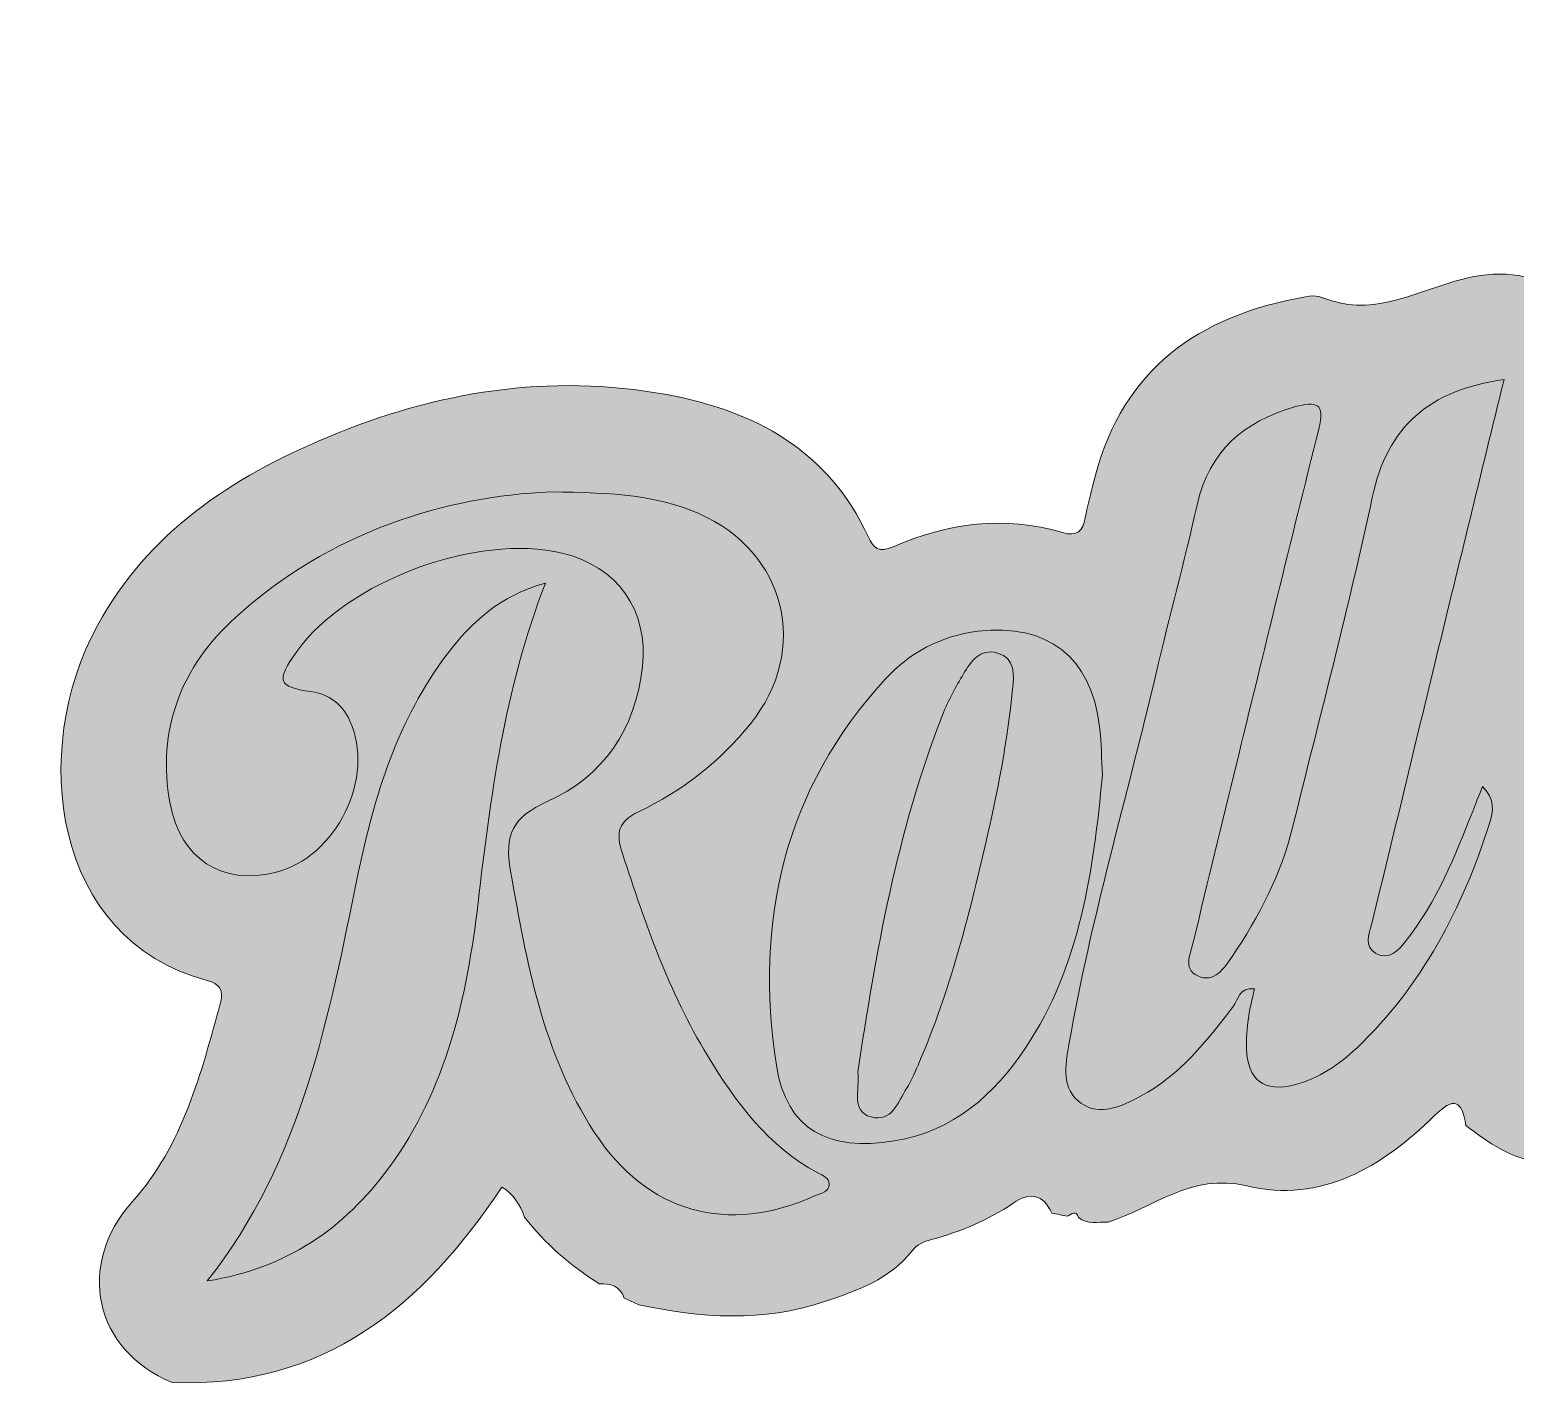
# Model space of a CAD drawing. Extents: x 428 to 1621, y -1245 to -732.
# Drawn here: x 428 to 989, y -1245 to -732 of the extents above; entities that cross this region are included whole.
import ezdxf

# ---------------------------------------------------------------- set-up
doc = ezdxf.new("R2010")
doc.units = 0
doc.header["$MEASUREMENT"] = 0
doc.layers.add('katman 1', color=7, linetype='Continuous')

# ---------------------------------------------------------------- blocks, each defined once
blk = doc.blocks.new('block 2')
at = {"layer": 'katman 1', "true_color": 0x070707}
h = blk.add_hatch(color=18, dxfattribs=at)
h.dxf.hatch_style = 2
edge = h.paths.add_edge_path()
edge.add_spline(control_points=[(1097.18, -1216.29), (1070.01, -1204.18), (1062.63, -1188.85), (1069.14, -1158.05), (1072.03, -1155.36), (1072.94, -1150.72), (1069.32, -1150.08), (1062.24, -1148.83), (1055.1, -1141.89), (1048.02, -1146.88), (1033.21, -1157.3), (1016.7, -1159.71), (999.36, -1159.73), (988.05, -1158.46), (979.1, -1152.37), (970.46, -1145.65), (969.01, -1136.03), (966.03, -1134.72), (958.53, -1142.09), (938.99, -1161.32), (916.04, -1175.21), (887.74, -1168.51), (866.68, -1163.53), (852.55, -1176.82), (835.39, -1182.19), (831.59, -1182.02), (827.58, -1183.19), (824.18, -1180.47), (823.21, -1177.39), (821.56, -1179.27), (820.07, -1179.93), (818.09, -1179.56), (816.11, -1179.18), (814.14, -1178.81), (810.79, -1171.63), (806, -1170.7), (799.52, -1175.08), (790.07, -1181.44), (779.66, -1185.84), (768.69, -1188.8), (765.78, -1189.59), (763.4, -1190.49), (761.4, -1193.04), (752.98, -1203.8), (740.79, -1208.04), (728.36, -1212.22), (704.99, -1220.08), (681.66, -1218.46), (658.17, -1213.39), (656.33, -1212.55), (654.49, -1211.71), (652.66, -1210.88), (651.1, -1206.34), (647.5, -1205.34), (643.24, -1205.47), (632.41, -1198.68), (622.95, -1190.36), (614.99, -1180.36), (613.44, -1175.61), (610.84, -1171.68), (606.51, -1168.94), (576.71, -1213.89), (539.22, -1244.98), (482.04, -1242.82), (452.46, -1230.73), (445.59, -1198.27), (466.94, -1174.49), (486.1, -1153.14), (492.88, -1125.96), (500.28, -1099.22), (501.51, -1094.79), (499.82, -1092.06), (495.23, -1090.86), (436.32, -1075.44), (428.19, -1003.67), (453.65, -956.99), (473.02, -921.46), (504.53, -900.82), (540.49, -885.72), (581.68, -868.41), (624.44, -861.4), (668.76, -869.57), (702.06, -875.71), (729.79, -890.67), (744.78, -923.15), (746.82, -927.56), (748.84, -929.43), (754.25, -927.05), (774.85, -917.99), (796.22, -915.17), (818.18, -921.68), (823.76, -923.33), (825.87, -921.15), (826.79, -916.06), (827.53, -911.94), (828.74, -907.89), (829.68, -903.8), (839.12, -862.91), (866.24, -841.16), (906.15, -833.34), (909.41, -832.7), (913.34, -831.65), (916.1, -832.81), (934.18, -840.44), (949.95, -831.51), (966.38, -826.71), (979.26, -822.95), (992.08, -822.59), (1004.25, -829.49), (1032.4, -851.06), (1023.11, -878.47), (1016.68, -906.38), (1022.53, -902.01), (1028.38, -897.65), (1034.23, -893.28), (1053.55, -884.64), (1072.84, -876.12), (1094.58, -885.37), (1098.46, -887.01), (1101.72, -883.89), (1105.18, -882.52), (1122.9, -875.5), (1140.66, -868.91), (1159.94, -877.2), (1161.64, -877.93), (1164.43, -878.04), (1165.88, -877.12), (1187.23, -863.65), (1210.5, -861.01), (1234.78, -865.03), (1246.62, -866.98), (1247.19, -862), (1245.52, -852.17), (1240.66, -823.64), (1248.28, -809.24), (1271.89, -799.49), (1273.63, -800.44), (1274.9, -799.97), (1275.72, -798.2), (1281.32, -798.2), (1286.91, -798.2), (1292.49, -798.2), (1297.8, -800.51), (1303.12, -802.83), (1308.44, -805.15), (1308.95, -805.55), (1309.45, -805.96), (1309.93, -806.36), (1314.06, -811.69), (1318.2, -817.03), (1322.98, -823.2), (1325.1, -816.61), (1328.37, -811.88), (1328.22, -806.03), (1334.41, -789.01), (1342.59, -772.96), (1352.16, -757.63), (1363.45, -739.54), (1380.81, -731.69), (1398.97, -736.29), (1417.44, -740.95), (1431.25, -758.53), (1431.37, -779.32), (1431.45, -792.68), (1429.96, -806.07), (1428.8, -819.41), (1428.4, -823.99), (1429.03, -828.34), (1432.74, -830.58), (1436.77, -833.01), (1439.46, -828.48), (1442.3, -826.44), (1458.63, -814.66), (1474.54, -802.28), (1491.11, -790.86), (1518.33, -772.1), (1548.96, -783.95), (1557.62, -816.13), (1556.84, -827.87), (1555.93, -840.02), (1546.8, -848.52), (1529.53, -864.59), (1527.15, -888.3), (1513.23, -907.08), (1518.95, -907.6), (1522.64, -909.18), (1525.87, -906.07), (1541.46, -906.95), (1557.06, -907.84), (1572.64, -908.72), (1574.66, -910.73), (1576.88, -911.08), (1579.33, -909.51), (1581.3, -910.09), (1583.26, -910.68), (1585.21, -911.25), (1590.49, -916.56), (1598.2, -918.35), (1603.1, -924.52), (1620.73, -946.74), (1612.96, -977.29), (1585.96, -987.39), (1565.58, -995.01), (1544.88, -1001.75), (1524.71, -1010.02), (1516.05, -1013.58), (1510.74, -1015.92), (1521.61, -1023.58), (1533.81, -1032.18), (1545.58, -1041.38), (1557.54, -1050.33), (1559.32, -1052.96), (1561.1, -1055.59), (1562.87, -1058.21), (1562.74, -1059), (1562.27, -1059.96), (1562.54, -1060.6), (1569.68, -1077.02), (1567, -1091.99), (1554.76, -1104.67), (1541.9, -1117.99), (1526.19, -1118.75), (1509.29, -1113.29), (1496.33, -1109.11), (1483.09, -1105.78), (1468.91, -1104.32), (1468.91, -1106.84), (1468.73, -1108.49), (1468.94, -1110.09), (1473.52, -1144.77), (1460.78, -1160.98), (1425.89, -1164.8), (1412.25, -1163.53), (1403.07, -1155.82), (1395.52, -1144.92), (1388.55, -1134.85), (1382.78, -1125.43), (1365.83, -1128.36), (1354.03, -1130.41), (1341.27, -1129.45), (1328.62, -1131.56), (1302.15, -1135.96), (1281.91, -1117.72), (1276.19, -1087.65), (1279.76, -1080.6), (1279.74, -1072.35), (1283.9, -1065.39), (1285.41, -1062.87), (1290.87, -1059.12), (1285.47, -1056.45), (1281.13, -1054.31), (1279.7, -1059.85), (1277.95, -1063.03), (1277.14, -1064.49), (1276.54, -1066.07), (1275.72, -1067.53), (1259.19, -1097.11), (1238.85, -1122.84), (1204.87, -1133.36), (1197, -1135.8), (1193.44, -1139.38), (1191.71, -1147.32), (1185.56, -1175.57), (1167.83, -1194.44), (1142.17, -1206.88), (1127.83, -1213.84), (1112.51, -1214.74), (1097.18, -1216.29)], knot_values=[0, 0, 0, 0, 1, 1, 1, 2, 2, 2, 3, 3, 3, 4, 4, 4, 5, 5, 5, 6, 6, 6, 7, 7, 7, 8, 8, 8, 9, 9, 9, 10, 10, 10, 11, 11, 11, 12, 12, 12, 13, 13, 13, 14, 14, 14, 15, 15, 15, 16, 16, 16, 17, 17, 17, 18, 18, 18, 19, 19, 19, 20, 20, 20, 21, 21, 21, 22, 22, 22, 23, 23, 23, 24, 24, 24, 25, 25, 25, 26, 26, 26, 27, 27, 27, 28, 28, 28, 29, 29, 29, 30, 30, 30, 31, 31, 31, 32, 32, 32, 33, 33, 33, 34, 34, 34, 35, 35, 35, 36, 36, 36, 37, 37, 37, 38, 38, 38, 39, 39, 39, 40, 40, 40, 41, 41, 41, 42, 42, 42, 43, 43, 43, 44, 44, 44, 45, 45, 45, 46, 46, 46, 47, 47, 47, 48, 48, 48, 49, 49, 49, 50, 50, 50, 51, 51, 51, 52, 52, 52, 53, 53, 53, 54, 54, 54, 55, 55, 55, 56, 56, 56, 57, 57, 57, 58, 58, 58, 59, 59, 59, 60, 60, 60, 61, 61, 61, 62, 62, 62, 63, 63, 63, 64, 64, 64, 65, 65, 65, 66, 66, 66, 67, 67, 67, 68, 68, 68, 69, 69, 69, 70, 70, 70, 71, 71, 71, 72, 72, 72, 73, 73, 73, 74, 74, 74, 75, 75, 75, 76, 76, 76, 77, 77, 77, 78, 78, 78, 79, 79, 79, 80, 80, 80, 81, 81, 81, 82, 82, 82, 83, 83, 83, 84, 84, 84, 85, 85, 85, 86, 86, 86, 87, 87, 87, 88, 88, 88, 89, 89, 89, 89], degree=3, periodic=1)
edge = h.paths.add_edge_path()
edge.add_spline(control_points=[(1263.16, -972.81), (1284.75, -982.82), (1305.47, -994.8), (1328.68, -1001.18), (1333.13, -1002.4), (1338.37, -1003.09), (1343.38, -1009.55), (1321.93, -1007.37), (1302.67, -1007), (1284.3, -1014.78), (1303.51, -1017), (1320.81, -1030.04), (1342.26, -1021.19), (1336.77, -1033.25), (1343.14, -1044.49), (1334.88, -1054.27), (1327.99, -1062.44), (1324.17, -1073.2), (1318.92, -1082.77), (1317.39, -1085.56), (1316.17, -1088.28), (1319.78, -1090.24), (1323.94, -1092.5), (1324.8, -1088.65), (1326.07, -1086.3), (1328.65, -1081.49), (1330.88, -1076.5), (1333.32, -1071.62), (1340.49, -1057.27), (1347.69, -1042.95), (1355.71, -1026.94), (1359.01, -1048.15), (1364.67, -1066.24), (1365.17, -1087.51), (1377.04, -1078.06), (1375.69, -1065.92), (1380.3, -1055.39), (1389.37, -1083.59), (1413.09, -1100.05), (1430.45, -1124.67), (1431.15, -1090.55), (1417.33, -1065.26), (1398.34, -1041.94), (1396.57, -1039.78), (1389.73, -1041.01), (1393.77, -1034.51), (1397.95, -1027.78), (1401.1, -1033.56), (1403.87, -1035.02), (1422.38, -1044.77), (1439.94, -1056.47), (1460.77, -1061.27), (1480.71, -1065.87), (1500.58, -1070.74), (1520.47, -1075.5), (1520.99, -1074.37), (1521.5, -1073.24), (1522.02, -1072.11), (1510.62, -1064.8), (1499.92, -1056.66), (1490.02, -1047.55), (1479.77, -1038.11), (1468.29, -1030.34), (1455.58, -1024.53), (1442.86, -1018.73), (1429.58, -1015.34), (1415.55, -1014.51), (1402.4, -1013.73), (1389.3, -1012.19), (1376.17, -1010.99), (1376.25, -1009.89), (1376.33, -1008.8), (1376.4, -1007.7), (1392.91, -1005.12), (1409.44, -1002.67), (1425.92, -999.93), (1442.5, -997.18), (1458.82, -993.24), (1474.59, -987.38), (1490.33, -981.53), (1506.18, -975.91), (1521.56, -969.21), (1536.27, -962.8), (1553.04, -960.47), (1568.17, -947.74), (1541.52, -946.03), (1518.04, -945.79), (1494.64, -947.51), (1471.27, -949.23), (1448.35, -954.02), (1426.02, -962.26), (1425.24, -956.52), (1428.74, -954.77), (1431.04, -952.73), (1442.69, -942.42), (1450.53, -929.02), (1460.43, -917.33), (1484, -889.48), (1491.53, -852.3), (1514.82, -823.81), (1502.45, -831.22), (1490.92, -839.69), (1479.44, -848.23), (1444.87, -873.98), (1411.58, -900.31), (1394.13, -942.32), (1389.1, -954.41), (1382.08, -966.52), (1375.76, -978.5), (1374.19, -981.49), (1372.94, -985.77), (1368.99, -983.92), (1366.01, -982.53), (1367.67, -978.92), (1369.29, -976.22), (1373.4, -969.35), (1374.92, -961.57), (1376.48, -953.87), (1381.3, -930.04), (1390.03, -907.03), (1390.48, -882.29), (1391.09, -848.67), (1386.12, -815.23), (1387.55, -781.59), (1387.57, -781.07), (1386.66, -780.51), (1385.69, -779.39), (1348.95, -837.84), (1343.61, -901.49), (1353.1, -967.83), (1332.97, -914.11), (1299.17, -850.6), (1282.88, -839.34), (1295.35, -894.62), (1297.42, -952.29), (1344.88, -992.53), (1339.82, -992.49), (1337.44, -990.8), (1335.13, -988.09), (1320.91, -971.38), (1305.01, -958.16), (1280.66, -961.73), (1275.18, -962.54), (1268.78, -963.38), (1263.8, -958.83), (1263.92, -945.31), (1262.95, -931.95), (1257.08, -919.5), (1250.13, -904.73), (1238.5, -901.05), (1223.87, -908.24), (1219.57, -910.36), (1216.73, -915.39), (1210.48, -915.01), (1210.83, -911.2), (1211.15, -907.67), (1211.48, -904.05), (1187.21, -905.35), (1168.94, -920.43), (1163.36, -943.35), (1158.11, -964.91), (1152.99, -986.5), (1147.75, -1008.05), (1143.81, -1024.22), (1135.7, -1038.46), (1126.53, -1052.08), (1123.35, -1056.8), (1118.96, -1063), (1112.45, -1059.48), (1107.28, -1056.68), (1110.33, -1050.54), (1111.5, -1045.7), (1121.39, -1004.53), (1130.93, -963.27), (1141.28, -922.22), (1143.46, -913.55), (1141.01, -912.65), (1133.88, -914.52), (1114.66, -919.57), (1100.81, -930.17), (1095.84, -950.42), (1089.75, -975.27), (1083.61, -1000.11), (1077.13, -1024.86), (1073.6, -1038.32), (1068.66, -1051.22), (1058.03, -1061.07), (1054.82, -1064.04), (1051.01, -1067.21), (1046.97, -1065.41), (1041.58, -1063), (1045.18, -1058.2), (1046.07, -1054.46), (1055.99, -1012.9), (1065.88, -971.33), (1076.05, -929.84), (1077.67, -923.2), (1077.4, -920.32), (1069.38, -922.35), (1047.98, -927.75), (1033.72, -939.67), (1029.02, -962.22), (1024.92, -981.92), (1019.6, -1001.37), (1014.87, -1020.94), (1008.95, -1045.41), (1002.75, -1069.81), (997.39, -1094.4), (995.58, -1102.74), (993.41, -1112.61), (1003.09, -1118.16), (1012.11, -1123.32), (1020.12, -1118.69), (1027.46, -1113.27), (1036.33, -1106.73), (1043.34, -1098.4), (1049.78, -1089.56), (1054.28, -1083.4), (1058.68, -1077.17), (1063.13, -1070.97), (1064.45, -1077.66), (1063.87, -1083.45), (1063.23, -1089.23), (1062.42, -1096.65), (1063.15, -1103.98), (1069.42, -1108.7), (1075.99, -1113.65), (1083.21, -1110.82), (1089.68, -1107.69), (1100.9, -1102.24), (1108.84, -1092.9), (1117.01, -1083.82), (1120.98, -1079.4), (1123.03, -1073.05), (1132.32, -1068.76), (1123.3, -1106.15), (1114.93, -1140.82), (1106.46, -1175.92), (1133.43, -1172.84), (1148.5, -1160.05), (1154.62, -1135.9), (1157.3, -1125.33), (1160.34, -1114.81), (1162.2, -1104.1), (1163.57, -1096.15), (1165.36, -1093.08), (1173.87, -1097.6), (1178.45, -1100.03), (1184.54, -1098.7), (1189.95, -1097.31), (1209.12, -1092.4), (1221.93, -1079.29), (1232.48, -1063.76), (1251.12, -1036.36), (1259.13, -1005.21), (1263.16, -972.81)], knot_values=[0, 0, 0, 0, 1, 1, 1, 2, 2, 2, 3, 3, 3, 4, 4, 4, 5, 5, 5, 6, 6, 6, 7, 7, 7, 8, 8, 8, 9, 9, 9, 10, 10, 10, 11, 11, 11, 12, 12, 12, 13, 13, 13, 14, 14, 14, 15, 15, 15, 16, 16, 16, 17, 17, 17, 18, 18, 18, 19, 19, 19, 20, 20, 20, 21, 21, 21, 22, 22, 22, 23, 23, 23, 24, 24, 24, 25, 25, 25, 26, 26, 26, 27, 27, 27, 28, 28, 28, 29, 29, 29, 30, 30, 30, 31, 31, 31, 32, 32, 32, 33, 33, 33, 34, 34, 34, 35, 35, 35, 36, 36, 36, 37, 37, 37, 38, 38, 38, 39, 39, 39, 40, 40, 40, 41, 41, 41, 42, 42, 42, 43, 43, 43, 44, 44, 44, 45, 45, 45, 46, 46, 46, 47, 47, 47, 48, 48, 48, 49, 49, 49, 50, 50, 50, 51, 51, 51, 52, 52, 52, 53, 53, 53, 54, 54, 54, 55, 55, 55, 56, 56, 56, 57, 57, 57, 58, 58, 58, 59, 59, 59, 60, 60, 60, 61, 61, 61, 62, 62, 62, 63, 63, 63, 64, 64, 64, 65, 65, 65, 66, 66, 66, 67, 67, 67, 68, 68, 68, 69, 69, 69, 70, 70, 70, 71, 71, 71, 72, 72, 72, 73, 73, 73, 74, 74, 74, 75, 75, 75, 76, 76, 76, 77, 77, 77, 78, 78, 78, 79, 79, 79, 80, 80, 80, 81, 81, 81, 82, 82, 82, 83, 83, 83, 84, 84, 84, 85, 85, 85, 85], degree=3, periodic=1)
edge = h.paths.add_edge_path()
edge.add_spline(control_points=[(984.91, -863.81), (956.6, -867.99), (940.87, -881.5), (935.15, -908.4), (926.25, -950.2), (915.25, -991.54), (905.07, -1033.06), (900.71, -1050.81), (892.34, -1066.77), (882.29, -1081.82), (879.41, -1086.14), (875.43, -1092.1), (869.26, -1089.19), (863.31, -1086.39), (866.71, -1080.19), (867.79, -1075.6), (872.94, -1053.54), (878.38, -1031.56), (883.76, -1009.56), (894.11, -967.23), (904.33, -924.86), (914.98, -882.6), (917.45, -872.8), (914, -871.87), (905.83, -874.22), (886.55, -879.76), (873.5, -890.92), (868.98, -911.33), (864.27, -932.58), (858.49, -953.6), (853.52, -974.81), (842.55, -1021.57), (828.89, -1067.69), (820.6, -1115.08), (819.19, -1123.09), (817.61, -1131.92), (825.11, -1137.2), (832.45, -1142.38), (840.45, -1138.49), (847.63, -1134.64), (862.49, -1126.66), (872.69, -1113.89), (882.57, -1100.74), (884.52, -1098.14), (884.89, -1093.4), (890.63, -1094.03), (889.82, -1097.96), (888.85, -1101.57), (888.36, -1105.24), (887.87, -1108.97), (887.57, -1112.78), (887.68, -1116.54), (888.03, -1128.49), (894.35, -1133.3), (905.77, -1130.32), (914.95, -1127.92), (922.66, -1122.74), (929.39, -1116.31), (954.03, -1092.81), (969.22, -1063.65), (979.42, -1031.6), (980.87, -1027.03), (981.69, -1022.32), (976.75, -1017.6), (975.29, -1021.36), (974.26, -1024.05), (973.19, -1026.72), (966.35, -1043.86), (959.63, -1061.11), (948, -1075.75), (945.25, -1079.21), (941.61, -1083.59), (936.47, -1080.69), (931.93, -1078.12), (933.91, -1073.63), (934.95, -1069.4), (943.29, -1035.61), (951.35, -1001.75), (959.56, -967.92), (967.83, -933.8), (976.17, -899.68), (984.91, -863.81)], knot_values=[0, 0, 0, 0, 1, 1, 1, 2, 2, 2, 3, 3, 3, 4, 4, 4, 5, 5, 5, 6, 6, 6, 7, 7, 7, 8, 8, 8, 9, 9, 9, 10, 10, 10, 11, 11, 11, 12, 12, 12, 13, 13, 13, 14, 14, 14, 15, 15, 15, 16, 16, 16, 17, 17, 17, 18, 18, 18, 19, 19, 19, 20, 20, 20, 21, 21, 21, 22, 22, 22, 23, 23, 23, 24, 24, 24, 25, 25, 25, 26, 26, 26, 27, 27, 27, 27], degree=3, periodic=1)
edge = h.paths.add_edge_path()
edge.add_spline(control_points=[(624.88, -906.32), (585.22, -907.95), (541.69, -921.3), (505.9, -953.73), (485.46, -972.25), (476.03, -996.16), (481.2, -1024.13), (485.07, -1045.08), (500.92, -1055.07), (520.89, -1050.13), (544.06, -1044.41), (558.95, -1014.09), (548.94, -992.51), (546.18, -986.56), (541.29, -982.75), (534.41, -981.76), (521.84, -979.95), (521.09, -977.68), (529.03, -966.6), (548.1, -940), (597.24, -921.79), (629.3, -929.45), (650.09, -934.42), (661.91, -951.09), (659.59, -972.31), (657.01, -995.92), (644.82, -1013.83), (623.65, -1023.33), (610.4, -1029.27), (607.36, -1035.84), (609.79, -1049.61), (615.86, -1084.02), (621.86, -1118.38), (641.39, -1148.21), (661.48, -1178.89), (691.65, -1187.11), (724.83, -1172.2), (727.04, -1171.21), (730.18, -1170.95), (730.07, -1167.74), (729.99, -1165.51), (727.72, -1164.61), (725.81, -1163.6), (706.89, -1153.52), (694.89, -1136.93), (684.1, -1119.2), (669.59, -1095.36), (660.55, -1069.3), (652.01, -1042.92), (649.42, -1034.89), (650.41, -1030.89), (658.12, -1027.18), (674.54, -1019.25), (688.88, -1008.26), (700.34, -993.96), (722.9, -965.79), (713.9, -929.02), (680.92, -914.54), (665.63, -907.83), (649.31, -906.49), (624.88, -906.32)], knot_values=[0, 0, 0, 0, 1, 1, 1, 2, 2, 2, 3, 3, 3, 4, 4, 4, 5, 5, 5, 6, 6, 6, 7, 7, 7, 8, 8, 8, 9, 9, 9, 10, 10, 10, 11, 11, 11, 12, 12, 12, 13, 13, 13, 14, 14, 14, 15, 15, 15, 16, 16, 16, 17, 17, 17, 18, 18, 18, 19, 19, 19, 20, 20, 20, 20], degree=3, periodic=1)
edge = h.paths.add_edge_path()
edge.add_spline(control_points=[(833.23, -1013.3), (832.92, -1007.44), (832.95, -1001.12), (832.2, -994.89), (829.07, -968.66), (812.34, -955.82), (786.27, -958.98), (772.22, -960.67), (760.43, -967.05), (751.2, -977.11), (713.08, -1018.72), (701.71, -1068.61), (710.13, -1122.95), (713.92, -1147.39), (729.91, -1155.7), (754.66, -1151.54), (777.04, -1147.79), (792.4, -1134.19), (804.35, -1116.18), (824.92, -1085.19), (829.82, -1049.68), (833.23, -1013.3)], knot_values=[0, 0, 0, 0, 1, 1, 1, 2, 2, 2, 3, 3, 3, 4, 4, 4, 5, 5, 5, 6, 6, 6, 7, 7, 7, 7], degree=3, periodic=1)
edge = h.paths.add_edge_path()
edge.add_spline(control_points=[(622.92, -940.76), (605.74, -945.52), (594.88, -955.65), (585.84, -967.61), (567.19, -992.28), (558.29, -1021.15), (552.14, -1050.91), (541.05, -1104.55), (531.36, -1158.64), (495.26, -1204.41), (525.13, -1199.71), (547.01, -1184.58), (563.78, -1161.75), (585.63, -1131.99), (593.29, -1097.36), (597.5, -1061.5), (602.2, -1021.51), (607.29, -981.54), (622.92, -940.76)], knot_values=[0, 0, 0, 0, 1, 1, 1, 2, 2, 2, 3, 3, 3, 4, 4, 4, 5, 5, 5, 6, 6, 6, 6], degree=3, periodic=1)
at = {"layer": 'katman 1', "true_color": 0xfcfcfc}
h = blk.add_hatch(color=7, dxfattribs=at)
h.dxf.hatch_style = 2
edge = h.paths.add_edge_path()
edge.add_spline(control_points=[(984.91, -863.81), (976.17, -899.68), (967.83, -933.8), (959.56, -967.92), (951.35, -1001.75), (943.29, -1035.61), (934.95, -1069.4), (933.91, -1073.63), (931.93, -1078.12), (936.47, -1080.69), (941.61, -1083.59), (945.25, -1079.21), (948, -1075.75), (959.63, -1061.11), (966.35, -1043.86), (973.19, -1026.72), (974.26, -1024.05), (975.29, -1021.36), (976.75, -1017.6), (981.69, -1022.32), (980.87, -1027.03), (979.42, -1031.6), (969.22, -1063.65), (954.03, -1092.81), (929.39, -1116.31), (922.66, -1122.74), (914.95, -1127.92), (905.77, -1130.32), (894.35, -1133.3), (888.03, -1128.49), (887.68, -1116.54), (887.57, -1112.78), (887.87, -1108.97), (888.36, -1105.24), (888.85, -1101.57), (889.82, -1097.96), (890.63, -1094.03), (884.89, -1093.4), (884.52, -1098.14), (882.57, -1100.74), (872.69, -1113.89), (862.49, -1126.66), (847.63, -1134.64), (840.45, -1138.49), (832.45, -1142.38), (825.11, -1137.2), (817.61, -1131.92), (819.19, -1123.09), (820.6, -1115.08), (828.89, -1067.69), (842.55, -1021.57), (853.52, -974.81), (858.49, -953.6), (864.27, -932.58), (868.98, -911.33), (873.5, -890.92), (886.55, -879.76), (905.83, -874.22), (914, -871.87), (917.45, -872.8), (914.98, -882.6), (904.33, -924.86), (894.11, -967.23), (883.76, -1009.56), (878.38, -1031.56), (872.94, -1053.54), (867.79, -1075.6), (866.71, -1080.19), (863.31, -1086.39), (869.26, -1089.19), (875.43, -1092.1), (879.41, -1086.14), (882.29, -1081.82), (892.34, -1066.77), (900.71, -1050.81), (905.07, -1033.06), (915.25, -991.54), (926.25, -950.2), (935.15, -908.4), (940.87, -881.5), (956.6, -867.99), (984.91, -863.81)], knot_values=[0, 0, 0, 0, 1, 1, 1, 2, 2, 2, 3, 3, 3, 4, 4, 4, 5, 5, 5, 6, 6, 6, 7, 7, 7, 8, 8, 8, 9, 9, 9, 10, 10, 10, 11, 11, 11, 12, 12, 12, 13, 13, 13, 14, 14, 14, 15, 15, 15, 16, 16, 16, 17, 17, 17, 18, 18, 18, 19, 19, 19, 20, 20, 20, 21, 21, 21, 22, 22, 22, 23, 23, 23, 24, 24, 24, 25, 25, 25, 26, 26, 26, 27, 27, 27, 27], degree=3, periodic=1)
h = blk.add_hatch(color=7, dxfattribs=at)
h.dxf.hatch_style = 2
edge = h.paths.add_edge_path()
edge.add_spline(control_points=[(624.88, -906.32), (649.31, -906.49), (665.63, -907.83), (680.92, -914.54), (713.9, -929.02), (722.9, -965.79), (700.34, -993.96), (688.88, -1008.26), (674.54, -1019.25), (658.12, -1027.18), (650.41, -1030.89), (649.42, -1034.89), (652.01, -1042.92), (660.55, -1069.3), (669.59, -1095.36), (684.1, -1119.2), (694.89, -1136.93), (706.89, -1153.52), (725.81, -1163.6), (727.72, -1164.61), (729.99, -1165.51), (730.07, -1167.74), (730.18, -1170.95), (727.04, -1171.21), (724.83, -1172.2), (691.65, -1187.11), (661.48, -1178.89), (641.39, -1148.21), (621.86, -1118.38), (615.86, -1084.02), (609.79, -1049.61), (607.36, -1035.84), (610.4, -1029.27), (623.65, -1023.33), (644.82, -1013.83), (657.01, -995.92), (659.59, -972.31), (661.91, -951.09), (650.09, -934.42), (629.3, -929.45), (597.24, -921.79), (548.1, -940), (529.03, -966.6), (521.09, -977.68), (521.84, -979.95), (534.41, -981.76), (541.29, -982.75), (546.18, -986.56), (548.94, -992.51), (558.95, -1014.09), (544.06, -1044.41), (520.89, -1050.13), (500.92, -1055.07), (485.07, -1045.08), (481.2, -1024.13), (476.03, -996.16), (485.46, -972.25), (505.9, -953.73), (541.69, -921.3), (585.22, -907.95), (624.88, -906.32)], knot_values=[0, 0, 0, 0, 1, 1, 1, 2, 2, 2, 3, 3, 3, 4, 4, 4, 5, 5, 5, 6, 6, 6, 7, 7, 7, 8, 8, 8, 9, 9, 9, 10, 10, 10, 11, 11, 11, 12, 12, 12, 13, 13, 13, 14, 14, 14, 15, 15, 15, 16, 16, 16, 17, 17, 17, 18, 18, 18, 19, 19, 19, 20, 20, 20, 20], degree=3, periodic=1)
h = blk.add_hatch(color=7, dxfattribs=at)
h.dxf.hatch_style = 2
edge = h.paths.add_edge_path()
edge.add_spline(control_points=[(622.92, -940.76), (607.29, -981.54), (602.2, -1021.51), (597.5, -1061.5), (593.29, -1097.36), (585.63, -1131.99), (563.78, -1161.75), (547.01, -1184.58), (525.13, -1199.71), (495.26, -1204.41), (531.36, -1158.64), (541.05, -1104.55), (552.14, -1050.91), (558.29, -1021.15), (567.19, -992.28), (585.84, -967.61), (594.88, -955.65), (605.74, -945.52), (622.92, -940.76)], knot_values=[0, 0, 0, 0, 1, 1, 1, 2, 2, 2, 3, 3, 3, 4, 4, 4, 5, 5, 5, 6, 6, 6, 6], degree=3, periodic=1)
h = blk.add_hatch(color=7, dxfattribs=at)
h.dxf.hatch_style = 2
edge = h.paths.add_edge_path()
edge.add_spline(control_points=[(833.23, -1013.3), (829.82, -1049.68), (824.92, -1085.19), (804.35, -1116.18), (792.4, -1134.19), (777.04, -1147.79), (754.66, -1151.54), (729.91, -1155.7), (713.92, -1147.39), (710.13, -1122.95), (701.71, -1068.61), (713.08, -1018.72), (751.2, -977.11), (760.43, -967.05), (772.22, -960.67), (786.27, -958.98), (812.34, -955.82), (829.07, -968.66), (832.2, -994.89), (832.95, -1001.12), (832.92, -1007.44), (833.23, -1013.3)], knot_values=[0, 0, 0, 0, 1, 1, 1, 2, 2, 2, 3, 3, 3, 4, 4, 4, 5, 5, 5, 6, 6, 6, 7, 7, 7, 7], degree=3, periodic=1)
edge = h.paths.add_edge_path()
edge.add_spline(control_points=[(740.87, -1125.49), (741.64, -1132.7), (738.32, -1140.31), (745.91, -1142.45), (753.71, -1144.64), (756.08, -1136.84), (759.29, -1131.74), (761.29, -1128.58), (762.71, -1125.03), (764.19, -1121.57), (775.58, -1094.95), (782.8, -1067.05), (789.23, -1038.94), (793.62, -1019.77), (797.44, -1000.46), (799.32, -980.85), (799.83, -975.51), (800.56, -969.22), (793.61, -967.19), (786.99, -965.27), (783.63, -970.43), (780.81, -975.06), (777.77, -980.05), (774.98, -985.28), (772.85, -990.71), (755.65, -1034.65), (747.65, -1080.75), (740.87, -1125.49)], knot_values=[0, 0, 0, 0, 1, 1, 1, 2, 2, 2, 3, 3, 3, 4, 4, 4, 5, 5, 5, 6, 6, 6, 7, 7, 7, 8, 8, 8, 9, 9, 9, 9], degree=3, periodic=1)
at = {"layer": 'katman 1', "true_color": 0x070707}
h = blk.add_hatch(color=18, dxfattribs=at)
h.dxf.hatch_style = 2
edge = h.paths.add_edge_path()
edge.add_spline(control_points=[(740.87, -1125.49), (747.65, -1080.75), (755.65, -1034.65), (772.85, -990.71), (774.98, -985.28), (777.77, -980.05), (780.81, -975.06), (783.63, -970.43), (786.99, -965.27), (793.61, -967.19), (800.56, -969.22), (799.83, -975.51), (799.32, -980.85), (797.44, -1000.46), (793.62, -1019.77), (789.23, -1038.94), (782.8, -1067.05), (775.58, -1094.95), (764.19, -1121.57), (762.71, -1125.03), (761.29, -1128.58), (759.29, -1131.74), (756.08, -1136.84), (753.71, -1144.64), (745.91, -1142.45), (738.32, -1140.31), (741.64, -1132.7), (740.87, -1125.49)], knot_values=[0, 0, 0, 0, 1, 1, 1, 2, 2, 2, 3, 3, 3, 4, 4, 4, 5, 5, 5, 6, 6, 6, 7, 7, 7, 8, 8, 8, 9, 9, 9, 9], degree=3, periodic=1)
at = {"layer": 'katman 1', "lineweight": 0}
for points, knots in [([(1097.18, -1216.29), (1070.01, -1204.18), (1062.63, -1188.85), (1069.14, -1158.05), (1072.03, -1155.36), (1072.94, -1150.72), (1069.32, -1150.08), (1062.24, -1148.83), (1055.1, -1141.89), (1048.02, -1146.88), (1033.21, -1157.3), (1016.7, -1159.71), (999.36, -1159.73), (988.05, -1158.46), (979.1, -1152.37), (970.46, -1145.65), (969.01, -1136.03), (966.03, -1134.72), (958.53, -1142.09), (938.99, -1161.32), (916.04, -1175.21), (887.74, -1168.51), (866.68, -1163.53), (852.55, -1176.82), (835.39, -1182.19), (831.59, -1182.02), (827.58, -1183.19), (824.18, -1180.47), (823.21, -1177.39), (821.56, -1179.27), (820.07, -1179.93), (818.09, -1179.56), (816.11, -1179.18), (814.14, -1178.81), (810.79, -1171.63), (806, -1170.7), (799.52, -1175.08), (790.07, -1181.44), (779.66, -1185.84), (768.69, -1188.8), (765.78, -1189.59), (763.4, -1190.49), (761.4, -1193.04), (752.98, -1203.8), (740.79, -1208.04), (728.36, -1212.22), (704.99, -1220.08), (681.66, -1218.46), (658.17, -1213.39), (656.33, -1212.55), (654.49, -1211.71), (652.66, -1210.88), (651.1, -1206.34), (647.5, -1205.34), (643.24, -1205.47), (632.41, -1198.68), (622.95, -1190.36), (614.99, -1180.36), (613.44, -1175.61), (610.84, -1171.68), (606.51, -1168.94), (576.71, -1213.89), (539.22, -1244.98), (482.04, -1242.82), (452.46, -1230.73), (445.59, -1198.27), (466.94, -1174.49), (486.1, -1153.14), (492.88, -1125.96), (500.28, -1099.22), (501.51, -1094.79), (499.82, -1092.06), (495.23, -1090.86), (436.32, -1075.44), (428.19, -1003.67), (453.65, -956.99), (473.02, -921.46), (504.53, -900.82), (540.49, -885.72), (581.68, -868.41), (624.44, -861.4), (668.76, -869.57), (702.06, -875.71), (729.79, -890.67), (744.78, -923.15), (746.82, -927.56), (748.84, -929.43), (754.25, -927.05), (774.85, -917.99), (796.22, -915.17), (818.18, -921.68), (823.76, -923.33), (825.87, -921.15), (826.79, -916.06), (827.53, -911.94), (828.74, -907.89), (829.68, -903.8), (839.12, -862.91), (866.24, -841.16), (906.15, -833.34), (909.41, -832.7), (913.34, -831.65), (916.1, -832.81), (934.18, -840.44), (949.95, -831.51), (966.38, -826.71), (979.26, -822.95), (992.08, -822.59), (1004.25, -829.49), (1032.4, -851.06), (1023.11, -878.47), (1016.68, -906.38), (1022.53, -902.01), (1028.38, -897.65), (1034.23, -893.28), (1053.55, -884.64), (1072.84, -876.12), (1094.58, -885.37), (1098.46, -887.01), (1101.72, -883.89), (1105.18, -882.52), (1122.9, -875.5), (1140.66, -868.91), (1159.94, -877.2), (1161.64, -877.93), (1164.43, -878.04), (1165.88, -877.12), (1187.23, -863.65), (1210.5, -861.01), (1234.78, -865.03), (1246.62, -866.98), (1247.19, -862), (1245.52, -852.17), (1240.66, -823.64), (1248.28, -809.24), (1271.89, -799.49), (1273.63, -800.44), (1274.9, -799.97), (1275.72, -798.2), (1281.32, -798.2), (1286.91, -798.2), (1292.49, -798.2), (1297.8, -800.51), (1303.12, -802.83), (1308.44, -805.15), (1308.95, -805.55), (1309.45, -805.96), (1309.93, -806.36), (1314.06, -811.69), (1318.2, -817.03), (1322.98, -823.2), (1325.1, -816.61), (1328.37, -811.88), (1328.22, -806.03), (1334.41, -789.01), (1342.59, -772.96), (1352.16, -757.63), (1363.45, -739.54), (1380.81, -731.69), (1398.97, -736.29), (1417.44, -740.95), (1431.25, -758.53), (1431.37, -779.32), (1431.45, -792.68), (1429.96, -806.07), (1428.8, -819.41), (1428.4, -823.99), (1429.03, -828.34), (1432.74, -830.58), (1436.77, -833.01), (1439.46, -828.48), (1442.3, -826.44), (1458.63, -814.66), (1474.54, -802.28), (1491.11, -790.86), (1518.33, -772.1), (1548.96, -783.95), (1557.62, -816.13), (1556.84, -827.87), (1555.93, -840.02), (1546.8, -848.52), (1529.53, -864.59), (1527.15, -888.3), (1513.23, -907.08), (1518.95, -907.6), (1522.64, -909.18), (1525.87, -906.07), (1541.46, -906.95), (1557.06, -907.84), (1572.64, -908.72), (1574.66, -910.73), (1576.88, -911.08), (1579.33, -909.51), (1581.3, -910.09), (1583.26, -910.68), (1585.21, -911.25), (1590.49, -916.56), (1598.2, -918.35), (1603.1, -924.52), (1620.73, -946.74), (1612.96, -977.29), (1585.96, -987.39), (1565.58, -995.01), (1544.88, -1001.75), (1524.71, -1010.02), (1516.05, -1013.58), (1510.74, -1015.92), (1521.61, -1023.58), (1533.81, -1032.18), (1545.58, -1041.38), (1557.54, -1050.33), (1559.32, -1052.96), (1561.1, -1055.59), (1562.87, -1058.21), (1562.74, -1059), (1562.27, -1059.96), (1562.54, -1060.6), (1569.68, -1077.02), (1567, -1091.99), (1554.76, -1104.67), (1541.9, -1117.99), (1526.19, -1118.75), (1509.29, -1113.29), (1496.33, -1109.11), (1483.09, -1105.78), (1468.91, -1104.32), (1468.91, -1106.84), (1468.73, -1108.49), (1468.94, -1110.09), (1473.52, -1144.77), (1460.78, -1160.98), (1425.89, -1164.8), (1412.25, -1163.53), (1403.07, -1155.82), (1395.52, -1144.92), (1388.55, -1134.85), (1382.78, -1125.43), (1365.83, -1128.36), (1354.03, -1130.41), (1341.27, -1129.45), (1328.62, -1131.56), (1302.15, -1135.96), (1281.91, -1117.72), (1276.19, -1087.65), (1279.76, -1080.6), (1279.74, -1072.35), (1283.9, -1065.39), (1285.41, -1062.87), (1290.87, -1059.12), (1285.47, -1056.45), (1281.13, -1054.31), (1279.7, -1059.85), (1277.95, -1063.03), (1277.14, -1064.49), (1276.54, -1066.07), (1275.72, -1067.53), (1259.19, -1097.11), (1238.85, -1122.84), (1204.87, -1133.36), (1197, -1135.8), (1193.44, -1139.38), (1191.71, -1147.32), (1185.56, -1175.57), (1167.83, -1194.44), (1142.17, -1206.88), (1127.83, -1213.84), (1112.51, -1214.74), (1097.18, -1216.29)], [0, 0, 0, 0, 1, 1, 1, 2, 2, 2, 3, 3, 3, 4, 4, 4, 5, 5, 5, 6, 6, 6, 7, 7, 7, 8, 8, 8, 9, 9, 9, 10, 10, 10, 11, 11, 11, 12, 12, 12, 13, 13, 13, 14, 14, 14, 15, 15, 15, 16, 16, 16, 17, 17, 17, 18, 18, 18, 19, 19, 19, 20, 20, 20, 21, 21, 21, 22, 22, 22, 23, 23, 23, 24, 24, 24, 25, 25, 25, 26, 26, 26, 27, 27, 27, 28, 28, 28, 29, 29, 29, 30, 30, 30, 31, 31, 31, 32, 32, 32, 33, 33, 33, 34, 34, 34, 35, 35, 35, 36, 36, 36, 37, 37, 37, 38, 38, 38, 39, 39, 39, 40, 40, 40, 41, 41, 41, 42, 42, 42, 43, 43, 43, 44, 44, 44, 45, 45, 45, 46, 46, 46, 47, 47, 47, 48, 48, 48, 49, 49, 49, 50, 50, 50, 51, 51, 51, 52, 52, 52, 53, 53, 53, 54, 54, 54, 55, 55, 55, 56, 56, 56, 57, 57, 57, 58, 58, 58, 59, 59, 59, 60, 60, 60, 61, 61, 61, 62, 62, 62, 63, 63, 63, 64, 64, 64, 65, 65, 65, 66, 66, 66, 67, 67, 67, 68, 68, 68, 69, 69, 69, 70, 70, 70, 71, 71, 71, 72, 72, 72, 73, 73, 73, 74, 74, 74, 75, 75, 75, 76, 76, 76, 77, 77, 77, 78, 78, 78, 79, 79, 79, 80, 80, 80, 81, 81, 81, 82, 82, 82, 83, 83, 83, 84, 84, 84, 85, 85, 85, 86, 86, 86, 87, 87, 87, 88, 88, 88, 89, 89, 89, 89]), ([(984.91, -863.81), (956.6, -867.99), (940.87, -881.5), (935.15, -908.4), (926.25, -950.2), (915.25, -991.54), (905.07, -1033.06), (900.71, -1050.81), (892.34, -1066.77), (882.29, -1081.82), (879.41, -1086.14), (875.43, -1092.1), (869.26, -1089.19), (863.31, -1086.39), (866.71, -1080.19), (867.79, -1075.6), (872.94, -1053.54), (878.38, -1031.56), (883.76, -1009.56), (894.11, -967.23), (904.33, -924.86), (914.98, -882.6), (917.45, -872.8), (914, -871.87), (905.83, -874.22), (886.55, -879.76), (873.5, -890.92), (868.98, -911.33), (864.27, -932.58), (858.49, -953.6), (853.52, -974.81), (842.55, -1021.57), (828.89, -1067.69), (820.6, -1115.08), (819.19, -1123.09), (817.61, -1131.92), (825.11, -1137.2), (832.45, -1142.38), (840.45, -1138.49), (847.63, -1134.64), (862.49, -1126.66), (872.69, -1113.89), (882.57, -1100.74), (884.52, -1098.14), (884.89, -1093.4), (890.63, -1094.03), (889.82, -1097.96), (888.85, -1101.57), (888.36, -1105.24), (887.87, -1108.97), (887.57, -1112.78), (887.68, -1116.54), (888.03, -1128.49), (894.35, -1133.3), (905.77, -1130.32), (914.95, -1127.92), (922.66, -1122.74), (929.39, -1116.31), (954.03, -1092.81), (969.22, -1063.65), (979.42, -1031.6), (980.87, -1027.03), (981.69, -1022.32), (976.75, -1017.6), (975.29, -1021.36), (974.26, -1024.05), (973.19, -1026.72), (966.35, -1043.86), (959.63, -1061.11), (948, -1075.75), (945.25, -1079.21), (941.61, -1083.59), (936.47, -1080.69), (931.93, -1078.12), (933.91, -1073.63), (934.95, -1069.4), (943.29, -1035.61), (951.35, -1001.75), (959.56, -967.92), (967.83, -933.8), (976.17, -899.68), (984.91, -863.81)], [0, 0, 0, 0, 1, 1, 1, 2, 2, 2, 3, 3, 3, 4, 4, 4, 5, 5, 5, 6, 6, 6, 7, 7, 7, 8, 8, 8, 9, 9, 9, 10, 10, 10, 11, 11, 11, 12, 12, 12, 13, 13, 13, 14, 14, 14, 15, 15, 15, 16, 16, 16, 17, 17, 17, 18, 18, 18, 19, 19, 19, 20, 20, 20, 21, 21, 21, 22, 22, 22, 23, 23, 23, 24, 24, 24, 25, 25, 25, 26, 26, 26, 27, 27, 27, 27]), ([(984.91, -863.81), (976.17, -899.68), (967.83, -933.8), (959.56, -967.92), (951.35, -1001.75), (943.29, -1035.61), (934.95, -1069.4), (933.91, -1073.63), (931.93, -1078.12), (936.47, -1080.69), (941.61, -1083.59), (945.25, -1079.21), (948, -1075.75), (959.63, -1061.11), (966.35, -1043.86), (973.19, -1026.72), (974.26, -1024.05), (975.29, -1021.36), (976.75, -1017.6), (981.69, -1022.32), (980.87, -1027.03), (979.42, -1031.6), (969.22, -1063.65), (954.03, -1092.81), (929.39, -1116.31), (922.66, -1122.74), (914.95, -1127.92), (905.77, -1130.32), (894.35, -1133.3), (888.03, -1128.49), (887.68, -1116.54), (887.57, -1112.78), (887.87, -1108.97), (888.36, -1105.24), (888.85, -1101.57), (889.82, -1097.96), (890.63, -1094.03), (884.89, -1093.4), (884.52, -1098.14), (882.57, -1100.74), (872.69, -1113.89), (862.49, -1126.66), (847.63, -1134.64), (840.45, -1138.49), (832.45, -1142.38), (825.11, -1137.2), (817.61, -1131.92), (819.19, -1123.09), (820.6, -1115.08), (828.89, -1067.69), (842.55, -1021.57), (853.52, -974.81), (858.49, -953.6), (864.27, -932.58), (868.98, -911.33), (873.5, -890.92), (886.55, -879.76), (905.83, -874.22), (914, -871.87), (917.45, -872.8), (914.98, -882.6), (904.33, -924.86), (894.11, -967.23), (883.76, -1009.56), (878.38, -1031.56), (872.94, -1053.54), (867.79, -1075.6), (866.71, -1080.19), (863.31, -1086.39), (869.26, -1089.19), (875.43, -1092.1), (879.41, -1086.14), (882.29, -1081.82), (892.34, -1066.77), (900.71, -1050.81), (905.07, -1033.06), (915.25, -991.54), (926.25, -950.2), (935.15, -908.4), (940.87, -881.5), (956.6, -867.99), (984.91, -863.81)], [0, 0, 0, 0, 1, 1, 1, 2, 2, 2, 3, 3, 3, 4, 4, 4, 5, 5, 5, 6, 6, 6, 7, 7, 7, 8, 8, 8, 9, 9, 9, 10, 10, 10, 11, 11, 11, 12, 12, 12, 13, 13, 13, 14, 14, 14, 15, 15, 15, 16, 16, 16, 17, 17, 17, 18, 18, 18, 19, 19, 19, 20, 20, 20, 21, 21, 21, 22, 22, 22, 23, 23, 23, 24, 24, 24, 25, 25, 25, 26, 26, 26, 27, 27, 27, 27]), ([(624.88, -906.32), (585.22, -907.95), (541.69, -921.3), (505.9, -953.73), (485.46, -972.25), (476.03, -996.16), (481.2, -1024.13), (485.07, -1045.08), (500.92, -1055.07), (520.89, -1050.13), (544.06, -1044.41), (558.95, -1014.09), (548.94, -992.51), (546.18, -986.56), (541.29, -982.75), (534.41, -981.76), (521.84, -979.95), (521.09, -977.68), (529.03, -966.6), (548.1, -940), (597.24, -921.79), (629.3, -929.45), (650.09, -934.42), (661.91, -951.09), (659.59, -972.31), (657.01, -995.92), (644.82, -1013.83), (623.65, -1023.33), (610.4, -1029.27), (607.36, -1035.84), (609.79, -1049.61), (615.86, -1084.02), (621.86, -1118.38), (641.39, -1148.21), (661.48, -1178.89), (691.65, -1187.11), (724.83, -1172.2), (727.04, -1171.21), (730.18, -1170.95), (730.07, -1167.74), (729.99, -1165.51), (727.72, -1164.61), (725.81, -1163.6), (706.89, -1153.52), (694.89, -1136.93), (684.1, -1119.2), (669.59, -1095.36), (660.55, -1069.3), (652.01, -1042.92), (649.42, -1034.89), (650.41, -1030.89), (658.12, -1027.18), (674.54, -1019.25), (688.88, -1008.26), (700.34, -993.96), (722.9, -965.79), (713.9, -929.02), (680.92, -914.54), (665.63, -907.83), (649.31, -906.49), (624.88, -906.32)], [0, 0, 0, 0, 1, 1, 1, 2, 2, 2, 3, 3, 3, 4, 4, 4, 5, 5, 5, 6, 6, 6, 7, 7, 7, 8, 8, 8, 9, 9, 9, 10, 10, 10, 11, 11, 11, 12, 12, 12, 13, 13, 13, 14, 14, 14, 15, 15, 15, 16, 16, 16, 17, 17, 17, 18, 18, 18, 19, 19, 19, 20, 20, 20, 20]), ([(624.88, -906.32), (649.31, -906.49), (665.63, -907.83), (680.92, -914.54), (713.9, -929.02), (722.9, -965.79), (700.34, -993.96), (688.88, -1008.26), (674.54, -1019.25), (658.12, -1027.18), (650.41, -1030.89), (649.42, -1034.89), (652.01, -1042.92), (660.55, -1069.3), (669.59, -1095.36), (684.1, -1119.2), (694.89, -1136.93), (706.89, -1153.52), (725.81, -1163.6), (727.72, -1164.61), (729.99, -1165.51), (730.07, -1167.74), (730.18, -1170.95), (727.04, -1171.21), (724.83, -1172.2), (691.65, -1187.11), (661.48, -1178.89), (641.39, -1148.21), (621.86, -1118.38), (615.86, -1084.02), (609.79, -1049.61), (607.36, -1035.84), (610.4, -1029.27), (623.65, -1023.33), (644.82, -1013.83), (657.01, -995.92), (659.59, -972.31), (661.91, -951.09), (650.09, -934.42), (629.3, -929.45), (597.24, -921.79), (548.1, -940), (529.03, -966.6), (521.09, -977.68), (521.84, -979.95), (534.41, -981.76), (541.29, -982.75), (546.18, -986.56), (548.94, -992.51), (558.95, -1014.09), (544.06, -1044.41), (520.89, -1050.13), (500.92, -1055.07), (485.07, -1045.08), (481.2, -1024.13), (476.03, -996.16), (485.46, -972.25), (505.9, -953.73), (541.69, -921.3), (585.22, -907.95), (624.88, -906.32)], [0, 0, 0, 0, 1, 1, 1, 2, 2, 2, 3, 3, 3, 4, 4, 4, 5, 5, 5, 6, 6, 6, 7, 7, 7, 8, 8, 8, 9, 9, 9, 10, 10, 10, 11, 11, 11, 12, 12, 12, 13, 13, 13, 14, 14, 14, 15, 15, 15, 16, 16, 16, 17, 17, 17, 18, 18, 18, 19, 19, 19, 20, 20, 20, 20]), ([(622.92, -940.76), (605.74, -945.52), (594.88, -955.65), (585.84, -967.61), (567.19, -992.28), (558.29, -1021.15), (552.14, -1050.91), (541.05, -1104.55), (531.36, -1158.64), (495.26, -1204.41), (525.13, -1199.71), (547.01, -1184.58), (563.78, -1161.75), (585.63, -1131.99), (593.29, -1097.36), (597.5, -1061.5), (602.2, -1021.51), (607.29, -981.54), (622.92, -940.76)], [0, 0, 0, 0, 1, 1, 1, 2, 2, 2, 3, 3, 3, 4, 4, 4, 5, 5, 5, 6, 6, 6, 6]), ([(622.92, -940.76), (607.29, -981.54), (602.2, -1021.51), (597.5, -1061.5), (593.29, -1097.36), (585.63, -1131.99), (563.78, -1161.75), (547.01, -1184.58), (525.13, -1199.71), (495.26, -1204.41), (531.36, -1158.64), (541.05, -1104.55), (552.14, -1050.91), (558.29, -1021.15), (567.19, -992.28), (585.84, -967.61), (594.88, -955.65), (605.74, -945.52), (622.92, -940.76)], [0, 0, 0, 0, 1, 1, 1, 2, 2, 2, 3, 3, 3, 4, 4, 4, 5, 5, 5, 6, 6, 6, 6]), ([(833.23, -1013.3), (832.92, -1007.44), (832.95, -1001.12), (832.2, -994.89), (829.07, -968.66), (812.34, -955.82), (786.27, -958.98), (772.22, -960.67), (760.43, -967.05), (751.2, -977.11), (713.08, -1018.72), (701.71, -1068.61), (710.13, -1122.95), (713.92, -1147.39), (729.91, -1155.7), (754.66, -1151.54), (777.04, -1147.79), (792.4, -1134.19), (804.35, -1116.18), (824.92, -1085.19), (829.82, -1049.68), (833.23, -1013.3)], [0, 0, 0, 0, 1, 1, 1, 2, 2, 2, 3, 3, 3, 4, 4, 4, 5, 5, 5, 6, 6, 6, 7, 7, 7, 7]), ([(833.23, -1013.3), (829.82, -1049.68), (824.92, -1085.19), (804.35, -1116.18), (792.4, -1134.19), (777.04, -1147.79), (754.66, -1151.54), (729.91, -1155.7), (713.92, -1147.39), (710.13, -1122.95), (701.71, -1068.61), (713.08, -1018.72), (751.2, -977.11), (760.43, -967.05), (772.22, -960.67), (786.27, -958.98), (812.34, -955.82), (829.07, -968.66), (832.2, -994.89), (832.95, -1001.12), (832.92, -1007.44), (833.23, -1013.3)], [0, 0, 0, 0, 1, 1, 1, 2, 2, 2, 3, 3, 3, 4, 4, 4, 5, 5, 5, 6, 6, 6, 7, 7, 7, 7]), ([(740.87, -1125.49), (741.64, -1132.7), (738.32, -1140.31), (745.91, -1142.45), (753.71, -1144.64), (756.08, -1136.84), (759.29, -1131.74), (761.29, -1128.58), (762.71, -1125.03), (764.19, -1121.57), (775.58, -1094.95), (782.8, -1067.05), (789.23, -1038.94), (793.62, -1019.77), (797.44, -1000.46), (799.32, -980.85), (799.83, -975.51), (800.56, -969.22), (793.61, -967.19), (786.99, -965.27), (783.63, -970.43), (780.81, -975.06), (777.77, -980.05), (774.98, -985.28), (772.85, -990.71), (755.65, -1034.65), (747.65, -1080.75), (740.87, -1125.49)], [0, 0, 0, 0, 1, 1, 1, 2, 2, 2, 3, 3, 3, 4, 4, 4, 5, 5, 5, 6, 6, 6, 7, 7, 7, 8, 8, 8, 9, 9, 9, 9]), ([(740.87, -1125.49), (747.65, -1080.75), (755.65, -1034.65), (772.85, -990.71), (774.98, -985.28), (777.77, -980.05), (780.81, -975.06), (783.63, -970.43), (786.99, -965.27), (793.61, -967.19), (800.56, -969.22), (799.83, -975.51), (799.32, -980.85), (797.44, -1000.46), (793.62, -1019.77), (789.23, -1038.94), (782.8, -1067.05), (775.58, -1094.95), (764.19, -1121.57), (762.71, -1125.03), (761.29, -1128.58), (759.29, -1131.74), (756.08, -1136.84), (753.71, -1144.64), (745.91, -1142.45), (738.32, -1140.31), (741.64, -1132.7), (740.87, -1125.49)], [0, 0, 0, 0, 1, 1, 1, 2, 2, 2, 3, 3, 3, 4, 4, 4, 5, 5, 5, 6, 6, 6, 7, 7, 7, 8, 8, 8, 9, 9, 9, 9])]:
    blk.add_open_spline(points, degree=3, knots=knots, dxfattribs=at)

msp = doc.modelspace()

# ---------------------------------------------------------------- block references
at = {"layer": 'katman 1'}
msp.add_blockref('block 2', (0, 0), dxfattribs=at)

doc.saveas('drawing.dxf')
